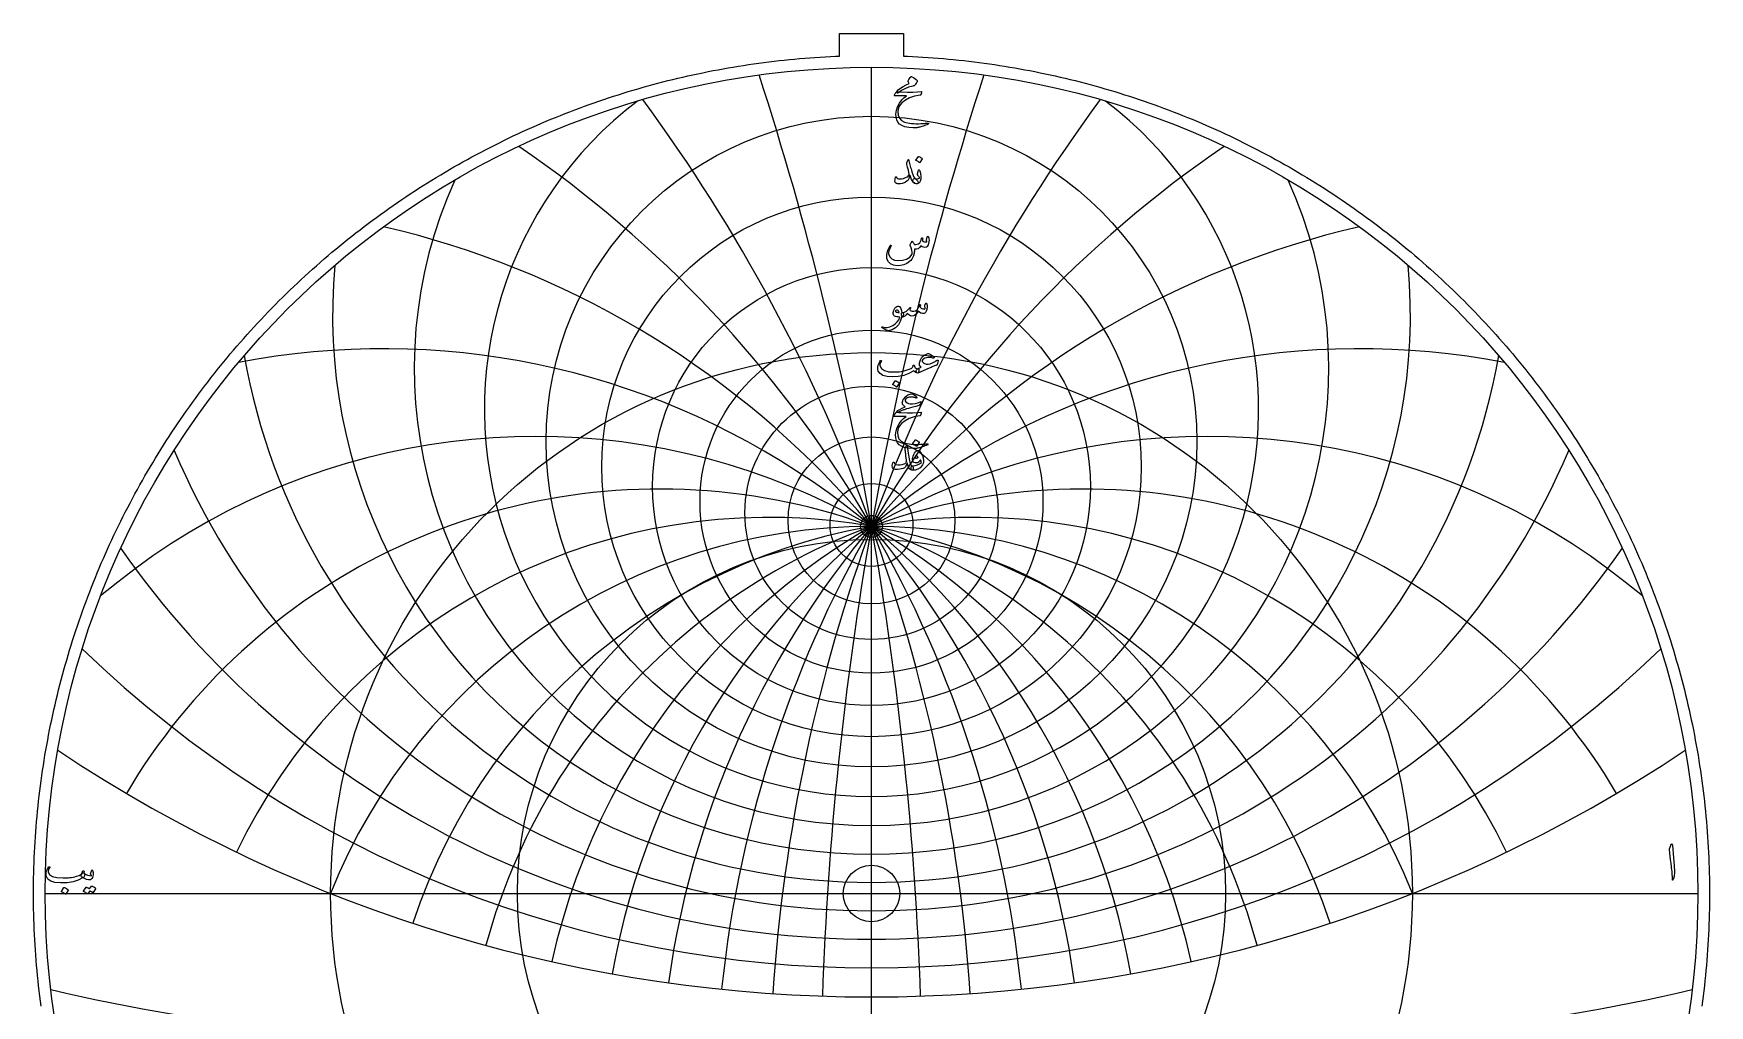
# Model space of a CAD drawing. Header units: millimetres. Extents: x -62 to 62, y -62 to 63.
# Drawn here: x -61.6 to 61.6, y -8.2 to 63.2 of the extents above; entities that cross this region are included whole.
import ezdxf

# ---------------------------------------------------------------- set-up
doc = ezdxf.new("R2010")
doc.units = ezdxf.units.MM
for name, color, linetype in [('CUT_INNER', 6, 'Continuous'), ('CUT_OUTER', 1, 'Continuous'), ('ENGRAVE', 7, 'Continuous'), ('ENGRAVE_FINE', 8, 'Continuous'), ('TEXT', 5, 'Continuous')]:
    doc.layers.add(name, color=color, linetype=linetype)

msp = doc.modelspace()

# ---------------------------------------------------------------- linework, layer by layer
at = {"layer": 'CUT_INNER'}
msp.add_circle((0, 0), 2.075, dxfattribs=at)
at = {"layer": 'CUT_OUTER'}
msp.add_lwpolyline([(-61.052, -8.2919), (-61.1017, -7.9171), (-61.1491, -7.542), (-61.1943, -7.1667), (-61.2371, -6.7911), (-61.2776, -6.4152), (-61.3158, -6.0391), (-61.3517, -5.6627), (-61.3853, -5.2862), (-61.4166, -4.9094), (-61.4456, -4.5325), (-61.4722, -4.1554), (-61.4966, -3.7781), (-61.5186, -3.4007), (-61.5383, -3.0232), (-61.5557, -2.6455), (-61.5708, -2.2678), (-61.5835, -1.89), (-61.5939, -1.512), (-61.6021, -1.1341), (-61.6079, -0.7561), (-61.6113, -0.378), (-61.6125, 0), (-61.6113, 0.378), (-61.6079, 0.7561), (-61.6021, 1.1341), (-61.5939, 1.512), (-61.5835, 1.89), (-61.5708, 2.2678), (-61.5557, 2.6455), (-61.5383, 3.0232), (-61.5186, 3.4007), (-61.4966, 3.7781), (-61.4722, 4.1554), (-61.4456, 4.5325), (-61.4166, 4.9094), (-61.3853, 5.2862), (-61.3517, 5.6627), (-61.3158, 6.0391), (-61.2776, 6.4152), (-61.2371, 6.7911), (-61.1943, 7.1667), (-61.1491, 7.542), (-61.1017, 7.9171), (-61.052, 8.2919), (-61, 8.6663), (-60.9456, 9.0404), (-60.889, 9.4142), (-60.8301, 9.7876), (-60.7689, 10.1607), (-60.7054, 10.5334), (-60.6396, 10.9057), (-60.5716, 11.2775), (-60.5012, 11.649), (-60.4286, 12.02), (-60.3537, 12.3906), (-60.2766, 12.7606), (-60.1971, 13.1303), (-60.1154, 13.4994), (-60.0315, 13.868), (-59.9453, 14.2361), (-59.8568, 14.6036), (-59.7661, 14.9706), (-59.6731, 15.3371), (-59.5778, 15.7029), (-59.4804, 16.0682), (-59.3807, 16.4328), (-59.2787, 16.7969), (-59.1745, 17.1603), (-59.0681, 17.5231), (-58.9595, 17.8852), (-58.8486, 18.2466), (-58.7356, 18.6073), (-58.6203, 18.9674), (-58.5028, 19.3267), (-58.3831, 19.6853), (-58.2612, 20.0432), (-58.1372, 20.4003), (-58.0109, 20.7566), (-57.8824, 21.1122), (-57.7518, 21.4669), (-57.619, 21.8209), (-57.484, 22.174), (-57.3469, 22.5263), (-57.2076, 22.8778), (-57.0661, 23.2284), (-56.9225, 23.5781), (-56.7768, 23.9269), (-56.6289, 24.2748), (-56.4789, 24.6218), (-56.3267, 24.9679), (-56.1725, 25.3131), (-56.0161, 25.6573), (-55.8576, 26.0005), (-55.697, 26.3427), (-55.5344, 26.684), (-55.3696, 27.0242), (-55.2027, 27.3635), (-55.0338, 27.7017), (-54.8628, 28.0388), (-54.6897, 28.3749), (-54.5146, 28.71), (-54.3374, 29.0439), (-54.1581, 29.3768), (-53.9769, 29.7085), (-53.7936, 30.0392), (-53.6082, 30.3687), (-53.4209, 30.6971), (-53.2315, 31.0243), (-53.0402, 31.3503), (-52.8468, 31.6752), (-52.6515, 31.9988), (-52.4541, 32.3213), (-52.2548, 32.6425), (-52.0535, 32.9625), (-51.8503, 33.2813), (-51.6451, 33.5988), (-51.438, 33.9151), (-51.2289, 34.2301), (-51.0179, 34.5438), (-50.805, 34.8562), (-50.5902, 35.1672), (-50.3734, 35.477), (-50.1548, 35.7854), (-49.9343, 36.0925), (-49.7119, 36.3982), (-49.4876, 36.7025), (-49.2615, 37.0055), (-49.0335, 37.307), (-48.8037, 37.6072), (-48.572, 37.906), (-48.3385, 38.2033), (-48.1032, 38.4992), (-47.866, 38.7936), (-47.6271, 39.0866), (-47.3864, 39.3781), (-47.1439, 39.6681), (-46.8996, 39.9566), (-46.6535, 40.2436), (-46.4057, 40.5291), (-46.1562, 40.8131), (-45.9049, 41.0955), (-45.6519, 41.3764), (-45.3971, 41.6558), (-45.1407, 41.9335), (-44.8825, 42.2097), (-44.6227, 42.4843), (-44.3612, 42.7573), (-44.098, 43.0287), (-43.8331, 43.2985), (-43.5666, 43.5666), (-43.2985, 43.8331), (-43.0287, 44.098), (-42.7573, 44.3612), (-42.4843, 44.6227), (-42.2097, 44.8825), (-41.9335, 45.1407), (-41.6558, 45.3971), (-41.3764, 45.6519), (-41.0955, 45.9049), (-40.8131, 46.1562), (-40.5291, 46.4057), (-40.2436, 46.6535), (-39.9566, 46.8996), (-39.6681, 47.1439), (-39.3781, 47.3864), (-39.0866, 47.6271), (-38.7936, 47.866), (-38.4992, 48.1032), (-38.2033, 48.3385), (-37.906, 48.572), (-37.6072, 48.8037), (-37.307, 49.0335), (-37.0055, 49.2615), (-36.7025, 49.4876), (-36.3982, 49.7119), (-36.0925, 49.9343), (-35.7854, 50.1548), (-35.477, 50.3734), (-35.1672, 50.5902), (-34.8562, 50.805), (-34.5438, 51.0179), (-34.2301, 51.2289), (-33.9151, 51.438), (-33.5988, 51.6451), (-33.2813, 51.8503), (-32.9625, 52.0535), (-32.6425, 52.2548), (-32.3213, 52.4541), (-31.9988, 52.6515), (-31.6752, 52.8468), (-31.3503, 53.0402), (-31.0243, 53.2315), (-30.6971, 53.4209), (-30.3687, 53.6082), (-30.0392, 53.7936), (-29.7085, 53.9769), (-29.3768, 54.1581), (-29.0439, 54.3374), (-28.71, 54.5146), (-28.3749, 54.6897), (-28.0388, 54.8628), (-27.7017, 55.0338), (-27.3635, 55.2027), (-27.0242, 55.3696), (-26.684, 55.5344), (-26.3427, 55.697), (-26.0005, 55.8576), (-25.6573, 56.0161), (-25.3131, 56.1725), (-24.9679, 56.3267), (-24.6218, 56.4789), (-24.2748, 56.6289), (-23.9269, 56.7768), (-23.5781, 56.9225), (-23.2284, 57.0661), (-22.8778, 57.2076), (-22.5263, 57.3469), (-22.174, 57.484), (-21.8209, 57.619), (-21.4669, 57.7518), (-21.1122, 57.8824), (-20.7566, 58.0109), (-20.4003, 58.1372), (-20.0432, 58.2612), (-19.6853, 58.3831), (-19.3267, 58.5028), (-18.9674, 58.6203), (-18.6073, 58.7356), (-18.2466, 58.8486), (-17.8852, 58.9595), (-17.5231, 59.0681), (-17.1603, 59.1745), (-16.7969, 59.2787), (-16.4328, 59.3807), (-16.0682, 59.4804), (-15.7029, 59.5778), (-15.3371, 59.6731), (-14.9706, 59.7661), (-14.6036, 59.8568), (-14.2361, 59.9453), (-13.868, 60.0315), (-13.4994, 60.1154), (-13.1303, 60.1971), (-12.7606, 60.2766), (-12.3906, 60.3537), (-12.02, 60.4286), (-11.649, 60.5012), (-11.2775, 60.5716), (-10.9057, 60.6396), (-10.5334, 60.7054), (-10.1607, 60.7689), (-9.7876, 60.8301), (-9.4142, 60.889), (-9.0404, 60.9456), (-8.6663, 61), (-8.2919, 61.052), (-7.9171, 61.1017), (-7.542, 61.1491), (-7.1667, 61.1943), (-6.7911, 61.2371), (-6.4152, 61.2776), (-6.0391, 61.3158), (-5.6627, 61.3517), (-5.2862, 61.3853), (-4.9094, 61.4166), (-4.5325, 61.4456), (-4.1554, 61.4722), (-3.7781, 61.4966), (-3.4007, 61.5186), (-3.0232, 61.5383), (-2.6455, 61.5557), (-2.3625, 61.567), (-2.3625, 63.2325), (2.3625, 63.2325), (2.3625, 61.567), (2.6455, 61.5557), (3.0232, 61.5383), (3.4007, 61.5186), (3.7781, 61.4966), (4.1554, 61.4722), (4.5325, 61.4456), (4.9094, 61.4166), (5.2862, 61.3853), (5.6627, 61.3517), (6.0391, 61.3158), (6.4152, 61.2776), (6.7911, 61.2371), (7.1667, 61.1943), (7.542, 61.1491), (7.9171, 61.1017), (8.2919, 61.052), (8.6663, 61), (9.0404, 60.9456), (9.4142, 60.889), (9.7876, 60.8301), (10.1607, 60.7689), (10.5334, 60.7054), (10.9057, 60.6396), (11.2775, 60.5716), (11.649, 60.5012), (12.02, 60.4286), (12.3906, 60.3537), (12.7606, 60.2766), (13.1303, 60.1971), (13.4994, 60.1154), (13.868, 60.0315), (14.2361, 59.9453), (14.6036, 59.8568), (14.9706, 59.7661), (15.3371, 59.6731), (15.7029, 59.5778), (16.0682, 59.4804), (16.4328, 59.3807), (16.7969, 59.2787), (17.1603, 59.1745), (17.5231, 59.0681), (17.8852, 58.9595), (18.2466, 58.8486), (18.6073, 58.7356), (18.9674, 58.6203), (19.3267, 58.5028), (19.6853, 58.3831), (20.0432, 58.2612), (20.4003, 58.1372), (20.7566, 58.0109), (21.1122, 57.8824), (21.4669, 57.7518), (21.8209, 57.619), (22.174, 57.484), (22.5263, 57.3469), (22.8778, 57.2076), (23.2284, 57.0661), (23.5781, 56.9225), (23.9269, 56.7768), (24.2748, 56.6289), (24.6218, 56.4789), (24.9679, 56.3267), (25.3131, 56.1725), (25.6573, 56.0161), (26.0005, 55.8576), (26.3427, 55.697), (26.684, 55.5344), (27.0242, 55.3696), (27.3635, 55.2027), (27.7017, 55.0338), (28.0388, 54.8628), (28.3749, 54.6897), (28.71, 54.5146), (29.0439, 54.3374), (29.3768, 54.1581), (29.7085, 53.9769), (30.0392, 53.7936), (30.3687, 53.6082), (30.6971, 53.4209), (31.0243, 53.2315), (31.3503, 53.0402), (31.6752, 52.8468), (31.9988, 52.6515), (32.3213, 52.4541), (32.6425, 52.2548), (32.9625, 52.0535), (33.2813, 51.8503), (33.5988, 51.6451), (33.9151, 51.438), (34.2301, 51.2289), (34.5438, 51.0179), (34.8562, 50.805), (35.1672, 50.5902), (35.477, 50.3734), (35.7854, 50.1548), (36.0925, 49.9343), (36.3982, 49.7119), (36.7025, 49.4876), (37.0055, 49.2615), (37.307, 49.0335), (37.6072, 48.8037), (37.906, 48.572), (38.2033, 48.3385), (38.4992, 48.1032), (38.7936, 47.866), (39.0866, 47.6271), (39.3781, 47.3864), (39.6681, 47.1439), (39.9566, 46.8996), (40.2436, 46.6535), (40.5291, 46.4057), (40.8131, 46.1562), (41.0955, 45.9049), (41.3764, 45.6519), (41.6558, 45.3971), (41.9335, 45.1407), (42.2097, 44.8825), (42.4843, 44.6227), (42.7573, 44.3612), (43.0287, 44.098), (43.2985, 43.8331), (43.5666, 43.5666), (43.8331, 43.2985), (44.098, 43.0287), (44.3612, 42.7573), (44.6227, 42.4843), (44.8825, 42.2097), (45.1407, 41.9335), (45.3971, 41.6558), (45.6519, 41.3764), (45.9049, 41.0955), (46.1562, 40.8131), (46.4057, 40.5291), (46.6535, 40.2436), (46.8996, 39.9566), (47.1439, 39.6681), (47.3864, 39.3781), (47.6271, 39.0866), (47.866, 38.7936), (48.1032, 38.4992), (48.3385, 38.2033), (48.572, 37.906), (48.8037, 37.6072), (49.0335, 37.307), (49.2615, 37.0055), (49.4876, 36.7025), (49.7119, 36.3982), (49.9343, 36.0925), (50.1548, 35.7854), (50.3734, 35.477), (50.5902, 35.1672), (50.805, 34.8562), (51.0179, 34.5438), (51.2289, 34.2301), (51.438, 33.9151), (51.6451, 33.5988), (51.8503, 33.2813), (52.0535, 32.9625), (52.2548, 32.6425), (52.4541, 32.3213), (52.6515, 31.9988), (52.8468, 31.6752), (53.0402, 31.3503), (53.2315, 31.0243), (53.4209, 30.6971), (53.6082, 30.3687), (53.7936, 30.0392), (53.9769, 29.7085), (54.1581, 29.3768), (54.3374, 29.0439), (54.5146, 28.71), (54.6897, 28.3749), (54.8628, 28.0388), (55.0338, 27.7017), (55.2027, 27.3635), (55.3696, 27.0242), (55.5344, 26.684), (55.697, 26.3427), (55.8576, 26.0005), (56.0161, 25.6573), (56.1725, 25.3131), (56.3267, 24.9679), (56.4789, 24.6218), (56.6289, 24.2748), (56.7768, 23.9269), (56.9225, 23.5781), (57.0661, 23.2284), (57.2076, 22.8778), (57.3469, 22.5263), (57.484, 22.174), (57.619, 21.8209), (57.7518, 21.4669), (57.8824, 21.1122), (58.0109, 20.7566), (58.1372, 20.4003), (58.2612, 20.0432), (58.3831, 19.6853), (58.5028, 19.3267), (58.6203, 18.9674), (58.7356, 18.6073), (58.8486, 18.2466), (58.9595, 17.8852), (59.0681, 17.5231), (59.1745, 17.1603), (59.2787, 16.7969), (59.3807, 16.4328), (59.4804, 16.0682), (59.5778, 15.7029), (59.6731, 15.3371), (59.7661, 14.9706), (59.8568, 14.6036), (59.9453, 14.2361), (60.0315, 13.868), (60.1154, 13.4994), (60.1971, 13.1303), (60.2766, 12.7606), (60.3537, 12.3906), (60.4286, 12.02), (60.5012, 11.649), (60.5716, 11.2775), (60.6396, 10.9057), (60.7054, 10.5334), (60.7689, 10.1607), (60.8301, 9.7876), (60.889, 9.4142), (60.9456, 9.0404), (61, 8.6663), (61.052, 8.2919), (61.1017, 7.9171), (61.1491, 7.542), (61.1943, 7.1667), (61.2371, 6.7911), (61.2776, 6.4152), (61.3158, 6.0391), (61.3517, 5.6627), (61.3853, 5.2862), (61.4166, 4.9094), (61.4456, 4.5325), (61.4722, 4.1554), (61.4966, 3.7781), (61.5186, 3.4007), (61.5383, 3.0232), (61.5557, 2.6455), (61.5708, 2.2678), (61.5835, 1.89), (61.5939, 1.512), (61.6021, 1.1341), (61.6079, 0.7561), (61.6113, 0.378), (61.6125, 0), (61.6113, -0.378), (61.6079, -0.7561), (61.6021, -1.1341), (61.5939, -1.512), (61.5835, -1.89), (61.5708, -2.2678), (61.5557, -2.6455), (61.5383, -3.0232), (61.5186, -3.4007), (61.4966, -3.7781), (61.4722, -4.1554), (61.4456, -4.5325), (61.4166, -4.9094), (61.3853, -5.2862), (61.3517, -5.6627), (61.3158, -6.0391), (61.2776, -6.4152), (61.2371, -6.7911), (61.1943, -7.1667), (61.1491, -7.542), (61.1017, -7.9171), (61.052, -8.2919)], dxfattribs=at)
at = {"layer": 'ENGRAVE'}
for points in [[(0, -60.75), (0, 60.75)], [(-60.75, 0), (60.75, 0)]]:
    msp.add_lwpolyline(points, dxfattribs=at)
for centre, radius in [((0, 0), 60.75), ((0, 33.224), 23.9213), ((0, 31.3665), 19.8384), ((0, 29.9189), 16.0967), ((0, 28.8105), 12.6092), ((0, 0), 39.7663), ((0, 27.9919), 9.3076), ((0, 27.4291), 6.1364), ((0, 27.0998), 3.048), ((0, 26.9913), 0.81), ((0, 0), 26.0306)]:
    msp.add_circle(centre, radius, dxfattribs=at)
for centre, radius, start, end in [((0, 35.5922), 28.461, 127.201381, 52.798619), ((0, 38.6176), 33.6175, 155.68469, 24.31531), ((0, 42.5178), 39.6208, 174.669581, 5.330419), ((0, 47.6281), 46.8183, 189.940081, 350.059919), ((0, 54.4905), 55.7634, 203.14013, 336.85987), ((0, -15.7981), 42.7895, 21.666667, 158.333333), ((0, -15.7981), 42.7895, 21.666667, 158.333333), ((0, 64.0367), 67.3993, 215.01341, 324.98659), ((0, 78.0114), 83.4823, 225.968407, 314.031593), ((0, 100.0978), 107.7076, 236.256206, 303.743794), ((-31.0405, 115.8448), 126.3522, 256.592753, 273.238011), ((31.0405, 115.8448), 126.3522, 266.761989, 283.407247)]:
    msp.add_arc(centre, radius, start, end, dxfattribs=at)
at = {"layer": 'ENGRAVE_FINE'}
for centre, radius, start, end in [((-242.6713, -15.7981), 246.4149, 1.918325, 17.960169), ((-242.6713, -15.7981), 246.4149, 1.918325, 17.960169), ((242.6713, -15.7981), 246.4149, 162.039831, 178.081675), ((242.6713, -15.7981), 246.4149, 162.039831, 178.081675), ((-117.5632, -15.7981), 125.1081, 3.865139, 36.361952), ((-117.5632, -15.7981), 125.1081, 3.865139, 36.361952), ((117.5632, -15.7981), 125.1081, 143.638048, 176.134861), ((117.5632, -15.7981), 125.1081, 143.638048, 176.134861), ((-74.1136, -15.7981), 85.579, 5.870612, 55.741886), ((-74.1136, -15.7981), 85.579, 5.870612, 55.741886), ((74.1136, -15.7981), 85.579, 124.258114, 174.129388), ((74.1136, -15.7981), 85.579, 124.258114, 174.129388), ((-50.9945, -15.7981), 66.5686, 7.968492, 76.867673), ((-50.9945, -15.7981), 66.5686, 7.968492, 76.867673), ((50.9945, -15.7981), 66.5686, 103.132327, 172.031508), ((50.9945, -15.7981), 66.5686, 103.132327, 172.031508), ((-35.9046, -15.7981), 55.8577, 10.198466, 100.984842), ((-35.9046, -15.7981), 55.8577, 10.198466, 100.984842), ((35.9046, -15.7981), 55.8577, 79.015158, 169.801534), ((35.9046, -15.7981), 55.8577, 79.015158, 169.801534), ((-24.7045, -15.7981), 49.409, 12.609349, 130.32134), ((-24.7045, -15.7981), 49.409, 12.609349, 130.32134), ((24.7045, -15.7981), 49.409, 49.67866, 167.390651), ((24.7045, -15.7981), 49.409, 49.67866, 167.390651), ((-15.5741, -15.7981), 45.5356, 15.263661, 149.429219), ((-15.5741, -15.7981), 45.5356, 15.263661, 149.429219), ((15.5741, -15.7981), 45.5356, 30.570781, 164.736339), ((15.5741, -15.7981), 45.5356, 30.570781, 164.736339), ((-7.5449, -15.7981), 43.4496, 18.244548, 154.305938), ((-7.5449, -15.7981), 43.4496, 18.244548, 154.305938), ((7.5449, -15.7981), 43.4496, 25.694062, 161.755452), ((7.5449, -15.7981), 43.4496, 25.694062, 161.755452)]:
    msp.add_arc(centre, radius, start, end, dxfattribs=at)
at = {"layer": 'TEXT'}
for points in [[(3.0323, 59.3644), (2.7184, 59.2824), (2.4413, 59.1766), (2.201, 59.0471), (1.9976, 58.8937), (1.9664, 58.8701), (1.9374, 58.8569), (1.9107, 58.854), (1.8862, 58.8614), (1.8577, 58.8953), (1.8619, 58.9431), (1.899, 59.0049), (1.9688, 59.0805), (2.1339, 59.2175), (2.3236, 59.341), (2.538, 59.451), (2.7772, 59.5476), (2.7089, 59.6482), (2.6961, 59.6733), (2.6901, 59.6985), (2.6907, 59.7236), (2.6981, 59.7488), (2.7464, 59.8447), (2.7907, 59.9239), (2.8309, 59.9866), (2.867, 60.0326), (2.8901, 60.0544), (2.9128, 60.0658), (2.935, 60.067), (2.9568, 60.0578), (3.0832, 59.9864), (3.1895, 59.9194), (3.2755, 59.857), (3.3413, 59.7991), (3.354, 59.7804), (3.3601, 59.7569), (3.3594, 59.7284), (3.352, 59.6949), (3.3289, 59.6426), (3.2918, 59.579), (3.2409, 59.5043), (3.176, 59.4183), (3.1589, 59.4055), (3.1293, 59.3922), (3.0871, 59.3785), (3.0323, 59.3644)], [(2.1844, 58.9476), (2.6454, 58.9314), (3.044, 58.9296), (3.3801, 58.9422), (3.6538, 58.9692), (3.6622, 58.9702), (3.6695, 58.9696), (3.6757, 58.9675), (3.6808, 58.9638), (3.6845, 58.9587), (3.6866, 58.9525), (3.6872, 58.9452), (3.6862, 58.9368), (3.6791, 58.904), (3.6722, 58.874), (3.6656, 58.8466), (3.6592, 58.8219), (3.653, 58.7999), (3.6471, 58.7805), (3.6414, 58.7639), (3.6359, 58.75), (3.6242, 58.7278), (3.6107, 58.7114), (3.5954, 58.7008), (3.5784, 58.6961), (3.1634, 58.6209), (2.8023, 58.503), (2.4952, 58.3425), (2.2419, 58.1392), (2.1139, 57.9931), (2.0209, 57.8383), (1.963, 57.6751), (1.9401, 57.5033), (1.9621, 57.2336), (2.0497, 57.0138), (2.2028, 56.8438), (2.4215, 56.7237), (2.5349, 56.6873), (2.6595, 56.6572), (2.7954, 56.6334), (2.9425, 56.6159), (3.1005, 56.6045), (3.2694, 56.5989), (3.449, 56.5991), (3.6394, 56.6051), (3.7071, 56.609), (3.7737, 56.6132), (3.8392, 56.6179), (3.9035, 56.6231), (3.9663, 56.6287), (4.027, 56.6348), (4.0857, 56.6413), (4.1424, 56.6483), (4.1597, 56.6491), (4.1721, 56.6447), (4.1795, 56.6348), (4.182, 56.6195), (4.1806, 56.6018), (4.1766, 56.5881), (4.1698, 56.5784), (4.1604, 56.5728), (4.0589, 56.5299), (3.9628, 56.4911), (3.8721, 56.4563), (3.7868, 56.4255), (3.707, 56.3986), (3.6332, 56.3752), (3.5651, 56.3554), (3.5029, 56.3393), (3.4444, 56.3274), (3.3875, 56.3168), (3.3322, 56.3076), (3.2784, 56.2998), (3.2259, 56.2937), (3.1746, 56.2899), (3.1245, 56.2883), (3.0754, 56.289), (2.7404, 56.315), (2.461, 56.3716), (2.2374, 56.4587), (2.0694, 56.5764), (1.9461, 56.7235), (1.8601, 56.8953), (1.8114, 57.0917), (1.8, 57.3129), (1.8352, 57.5873), (1.9194, 57.8536), (2.0526, 58.1118), (2.2347, 58.362), (2.3059, 58.4377), (2.3865, 58.5102), (2.4765, 58.5796), (2.576, 58.6458), (1.7066, 58.653), (1.6857, 58.662), (1.6769, 58.6782), (1.6803, 58.7015), (1.6958, 58.732), (1.725, 58.7765), (1.7515, 58.8165), (1.7753, 58.8519), (1.7964, 58.8829), (1.8148, 58.9092), (1.8305, 58.9305), (1.8435, 58.9469), (1.8539, 58.9584), (1.8772, 58.9604), (1.9401, 58.9593), (2.0425, 58.955), (2.1844, 58.9476)], [(2.7538, 53.8731), (2.7745, 53.7789), (2.7969, 53.6831), (2.8212, 53.5858), (2.8472, 53.4869), (2.8751, 53.3859), (2.9047, 53.2825), (2.9362, 53.1767), (2.9694, 53.0683), (3.0365, 52.8734), (3.0978, 52.727), (3.1533, 52.6291), (3.2029, 52.5797), (3.2463, 52.5503), (3.2901, 52.5087), (3.3343, 52.4551), (3.379, 52.3893), (3.4212, 52.3078), (3.4329, 52.2465), (3.414, 52.2054), (3.3646, 52.1845), (3.205, 52.2007), (3.0637, 52.3066), (2.9409, 52.5025), (2.8365, 52.7881), (2.8342, 52.7928), (2.8311, 52.7962), (2.827, 52.7982), (2.8221, 52.7989), (2.8185, 52.7982), (2.8149, 52.7962), (2.8113, 52.7928), (2.8077, 52.7881), (2.7976, 52.7418), (2.7853, 52.6929), (2.7707, 52.6412), (2.7538, 52.5869), (2.7354, 52.5355), (2.7161, 52.4926), (2.6959, 52.4582), (2.6748, 52.4324), (2.5989, 52.3662), (2.5041, 52.3075), (2.3905, 52.2566), (2.258, 52.2132), (2.1233, 52.1811), (2.0065, 52.1674), (1.9077, 52.1721), (1.8269, 52.1953), (1.7577, 52.2532), (1.7263, 52.3551), (1.7326, 52.5011), (1.7766, 52.6911), (1.7809, 52.6974), (1.7865, 52.7018), (1.7935, 52.7045), (1.8018, 52.7054), (1.8116, 52.7043), (1.8197, 52.701), (1.826, 52.6953), (1.8305, 52.6875), (1.8476, 52.6477), (1.8664, 52.6147), (1.8871, 52.5885), (1.9095, 52.5689), (1.9796, 52.5429), (2.0748, 52.5366), (2.1952, 52.5501), (2.3407, 52.5833), (2.4958, 52.6331), (2.6164, 52.6893), (2.7024, 52.7517), (2.7538, 52.8204), (2.7624, 52.89), (2.7484, 53.009), (2.7121, 53.1774), (2.6532, 53.3952), (2.6249, 53.51), (2.6083, 53.6027), (2.6034, 53.6735), (2.6101, 53.7222), (2.6784, 53.9162), (2.6858, 53.9366), (2.6937, 53.9512), (2.702, 53.96), (2.7107, 53.9629), (2.7215, 53.9573), (2.7323, 53.9404), (2.7431, 53.9124), (2.7538, 53.8731)], [(3.4796, 52.7126), (3.4585, 52.7479), (3.4383, 52.7782), (3.4189, 52.8036), (3.4005, 52.824), (3.3873, 52.8415), (3.3799, 52.8617), (3.3783, 52.8846), (3.3826, 52.9102), (3.458, 53.1833), (3.4686, 53.2071), (3.4823, 53.2138), (3.4991, 53.2035), (3.5191, 53.1761), (3.5492, 53.1179), (3.5748, 53.0477), (3.5959, 52.9652), (3.6125, 52.8707), (3.6222, 52.78), (3.626, 52.6911), (3.624, 52.6039), (3.6161, 52.5186), (3.6033, 52.4443), (3.5865, 52.3794), (3.5656, 52.3239), (3.5406, 52.2779), (3.5099, 52.2438), (3.4679, 52.2168), (3.4147, 52.1971), (3.3502, 52.1845), (3.2842, 52.182), (3.2227, 52.1926), (3.1657, 52.2162), (3.1131, 52.2528), (3.0725, 52.2992), (3.0511, 52.3525), (3.0491, 52.4124), (3.0664, 52.4791), (3.094, 52.5337), (3.1266, 52.568), (3.1641, 52.5822), (3.2065, 52.5761), (3.3044, 52.5525), (3.3898, 52.5501), (3.4625, 52.5687), (3.5227, 52.6084), (3.524, 52.619), (3.5173, 52.6399), (3.5025, 52.6711), (3.4796, 52.7126)], [(3.4472, 54.1821), (3.4517, 54.1866), (3.458, 54.1892), (3.4661, 54.1901), (3.476, 54.1892), (3.5458, 54.161), (3.6116, 54.1264), (3.6734, 54.0855), (3.7311, 54.0383), (3.7367, 54.0312), (3.7391, 54.024), (3.7385, 54.0168), (3.7347, 54.0096), (3.5658, 53.7366), (3.5595, 53.73), (3.5514, 53.7285), (3.5415, 53.7318), (3.5299, 53.7402), (3.5198, 53.7473), (3.5038, 53.7581), (3.482, 53.7725), (3.4544, 53.7905), (3.4205, 53.812), (3.3799, 53.8372), (3.3325, 53.8659), (3.2784, 53.8982), (3.2712, 53.9036), (3.2676, 53.909), (3.2676, 53.9144), (3.2712, 53.9198)], [(4.0993, 48.285), (4.1056, 48.3007), (4.1137, 48.3119), (4.1236, 48.3187), (4.1352, 48.3209), (4.1503, 48.3191), (4.1631, 48.3137), (4.1736, 48.3047), (4.182, 48.2922), (4.2024, 48.2473), (4.217, 48.1916), (4.2257, 48.1251), (4.2287, 48.0479), (4.2208, 47.9217), (4.1972, 47.8018), (4.1579, 47.6881), (4.1029, 47.5808), (4.084, 47.555), (4.0634, 47.535), (4.0409, 47.5208), (4.0167, 47.5125), (3.9289, 47.5069), (3.8344, 47.5224), (3.7331, 47.559), (3.6251, 47.6167), (3.5341, 47.4921), (3.4266, 47.4092), (3.3024, 47.3682), (3.1616, 47.3688), (3.157, 47.293), (3.1504, 47.2202), (3.1417, 47.1502), (3.1311, 47.0832), (3.1184, 47.0186), (3.1037, 46.9561), (3.087, 46.8956), (3.0682, 46.8371), (3.0246, 46.7316), (2.9658, 46.6341), (2.8917, 46.5447), (2.8023, 46.4635), (2.5933, 46.3242), (2.3721, 46.2263), (2.1388, 46.1697), (1.8934, 46.1545), (1.617, 46.192), (1.3985, 46.2901), (1.2379, 46.4489), (1.1353, 46.6682), (1.1214, 46.7473), (1.1191, 46.8407), (1.1286, 46.9485), (1.1497, 47.0706), (1.1836, 47.2045), (1.2314, 47.3437), (1.2932, 47.4883), (1.3688, 47.6383), (1.3749, 47.6477), (1.3823, 47.6544), (1.3911, 47.6585), (1.4012, 47.6598), (1.4113, 47.6589), (1.42, 47.6562), (1.4274, 47.6518), (1.4335, 47.6455), (1.4375, 47.6363), (1.4389, 47.6266), (1.4375, 47.6165), (1.4335, 47.6059), (1.3374, 47.4063), (1.2754, 47.2422), (1.2476, 47.1135), (1.2539, 47.0203), (1.3446, 46.8149), (1.4874, 46.6655), (1.6823, 46.5724), (1.9293, 46.5353), (2.2747, 46.5573), (2.567, 46.6449), (2.8064, 46.798), (2.9928, 47.0167), (2.9921, 47.1609), (2.9685, 47.3131), (2.922, 47.4735), (2.8526, 47.6419), (2.8439, 47.6589), (2.8392, 47.6742), (2.8385, 47.6877), (2.8419, 47.6994), (2.8612, 47.7394), (2.8796, 47.7771), (2.8971, 47.8122), (2.9137, 47.8449), (2.9294, 47.8746), (2.9443, 47.901), (2.9582, 47.924), (2.9712, 47.9437), (2.9786, 47.952), (2.9865, 47.9553), (2.9948, 47.9538), (3.0035, 47.9473), (3.008, 47.9423), (3.0143, 47.9347), (3.0224, 47.9244), (3.0323, 47.9113), (3.0435, 47.8956), (3.0556, 47.8772), (3.0687, 47.8561), (3.0826, 47.8323), (3.1109, 47.7865), (3.1347, 47.7532), (3.154, 47.7326), (3.1688, 47.7245), (3.2622, 47.7166), (3.3556, 47.7326), (3.449, 47.7723), (3.5424, 47.8359), (3.5764, 47.8781), (3.6098, 47.9473), (3.6428, 48.0434), (3.6754, 48.1664), (3.6785, 48.1781), (3.6844, 48.188), (3.6929, 48.1961), (3.7041, 48.2023), (3.7147, 48.2064), (3.7248, 48.2077), (3.7344, 48.2064), (3.7436, 48.2023), (3.7573, 48.1799), (3.7625, 48.1377), (3.7591, 48.0757), (3.7472, 47.994), (3.8198, 47.9495), (3.8972, 47.9203), (3.9796, 47.9064), (4.067, 47.9077), (4.0659, 47.934), (4.0625, 47.9553), (4.0569, 47.9717), (4.049, 47.9832), (4.04, 47.994), (4.0346, 48.0047), (4.0329, 48.0155), (4.0346, 48.0263)], [(2.2006, 42.3454), (2.1163, 42.0497), (1.9751, 41.802), (1.7768, 41.6024), (1.5215, 41.4508), (1.4858, 41.4354), (1.4506, 41.4216), (1.4158, 41.4094), (1.3814, 41.3987), (1.3477, 41.3898), (1.3149, 41.383), (1.2831, 41.3782), (1.2521, 41.3753), (1.1748, 41.3864), (1.0724, 41.4265), (0.9449, 41.4959), (0.7922, 41.5945), (0.7758, 41.6087), (0.7662, 41.6223), (0.7632, 41.6356), (0.7671, 41.6484), (0.7756, 41.6583), (0.7868, 41.6628), (0.8007, 41.6619), (0.8173, 41.6556), (0.9761, 41.6042), (1.1542, 41.6044), (1.3515, 41.6563), (1.5682, 41.7598), (1.7452, 41.8799), (1.8916, 42.0211), (2.0074, 42.1835), (2.0928, 42.3669), (2.0921, 42.3735), (2.0901, 42.3786), (2.0867, 42.3824), (2.082, 42.3849), (1.9583, 42.3921), (1.853, 42.4065), (1.7661, 42.428), (1.6976, 42.4568), (1.6446, 42.5012), (1.6113, 42.5627), (1.5979, 42.6413), (1.6042, 42.737), (1.6062, 42.7497), (1.6087, 42.7626), (1.6116, 42.7757), (1.6149, 42.7891), (1.6188, 42.8029), (1.623, 42.8174), (1.6277, 42.8325), (1.6329, 42.8484), (1.6751, 42.951), (1.7263, 43.0361), (1.7865, 43.1037), (1.8557, 43.1538), (1.9264, 43.1811), (1.9913, 43.1807), (2.0503, 43.1524), (2.1036, 43.0963), (2.15, 43.0181), (2.1853, 42.9274), (2.2093, 42.8241), (2.2221, 42.7083), (2.2292, 42.7084), (2.236, 42.7087), (2.2427, 42.7093), (2.2491, 42.7101), (2.2555, 42.7108), (2.2621, 42.7114), (2.2689, 42.7117), (2.276, 42.7118), (2.3003, 42.7067), (2.3191, 42.6912), (2.3326, 42.6654), (2.3407, 42.6292), (2.344, 42.5895), (2.3434, 42.5493), (2.3387, 42.5086), (2.3299, 42.4675), (2.3184, 42.4314), (2.3056, 42.4056), (2.2915, 42.3901), (2.276, 42.3849), (2.2077, 42.3849), (2.2073, 42.3784), (2.2059, 42.3696), (2.2037, 42.3586), (2.2006, 42.3454)], [(4.0149, 43.4088), (4.0227, 43.4142), (4.032, 43.4124), (4.0425, 43.4035), (4.0544, 43.3873), (4.0672, 43.3599), (4.0769, 43.3208), (4.0834, 43.2701), (4.0867, 43.2076), (4.0879, 43.1367), (4.084, 43.0675), (4.0753, 43.0002), (4.0616, 42.9346), (4.0216, 42.8071), (3.9772, 42.7154), (3.9282, 42.6598), (3.8748, 42.64), (3.7484, 42.6474), (3.6314, 42.6804), (3.5238, 42.739), (3.4257, 42.8232), (3.3583, 42.6905), (3.2784, 42.587), (3.1859, 42.5127), (3.0808, 42.4675), (2.9705, 42.4577), (2.8589, 42.4855), (2.746, 42.5511), (2.6317, 42.6544), (2.5392, 42.5365), (2.4485, 42.4523), (2.3595, 42.4017), (2.2724, 42.3849), (2.2549, 42.3948), (2.2383, 42.4244), (2.2226, 42.4738), (2.2077, 42.543), (2.2024, 42.6113), (2.2113, 42.6615), (2.2347, 42.6939), (2.2724, 42.7083), (2.4381, 42.7458), (2.5832, 42.8187), (2.7076, 42.9272), (2.8113, 43.0711), (2.8169, 43.079), (2.823, 43.0846), (2.8295, 43.088), (2.8365, 43.0891), (2.845, 43.0882), (2.8526, 43.0855), (2.8594, 43.081), (2.8652, 43.0747), (2.8686, 43.0554), (2.8607, 43.0226), (2.8416, 42.9764), (2.8113, 42.9166), (2.8511, 42.8706), (2.9128, 42.8367), (2.9966, 42.8149), (3.1023, 42.8053), (3.2341, 42.8329), (3.3493, 42.9229), (3.4479, 43.0754), (3.5299, 43.2903), (3.5339, 43.3013), (3.5389, 43.3091), (3.5447, 43.3139), (3.5514, 43.3154), (3.5615, 43.3145), (3.5703, 43.3118), (3.5777, 43.3073), (3.5838, 43.3011), (3.5883, 43.2921), (3.5909, 43.2831), (3.5918, 43.2741), (3.5909, 43.2651), (3.555, 43.1142), (3.597, 43.077), (3.6475, 43.0442), (3.7066, 43.0159), (3.7742, 42.9921), (3.84, 42.9766), (3.89, 42.9732), (3.9244, 42.982), (3.943, 43.0029), (3.9491, 43.0347), (3.9457, 43.0801), (3.9329, 43.1389), (3.9107, 43.2112), (3.9145, 43.2317), (3.9332, 43.2714), (3.9666, 43.3305), (4.0149, 43.4088)], [(2.0281, 42.7478), (1.9904, 42.8136), (1.9491, 42.86), (1.9042, 42.8872), (1.8557, 42.8951), (1.8267, 42.8874), (1.8009, 42.8753), (1.7782, 42.8587), (1.7586, 42.8376), (1.7524, 42.8264), (1.7515, 42.8142), (1.756, 42.8012), (1.7658, 42.7873), (1.8029, 42.7547), (1.8565, 42.7325), (1.9268, 42.7206), (2.0137, 42.719), (2.0227, 42.7208), (2.0281, 42.7262), (2.0299, 42.7352), (2.0281, 42.7478)], [(4.8897, 39.1666), (4.8179, 38.8791), (4.8098, 38.8652), (4.7963, 38.8522), (4.7774, 38.8401), (4.7532, 38.8288), (4.6994, 38.8099), (4.6423, 38.7889), (4.5818, 38.7659), (4.5179, 38.7408), (4.4506, 38.714), (4.38, 38.6856), (4.306, 38.6556), (4.2287, 38.6241), (3.4023, 38.2648), (3.3646, 38.2731), (3.3341, 38.298), (3.3107, 38.3396), (3.2945, 38.3977), (3.2918, 38.4595), (3.3089, 38.5118), (3.3457, 38.5547), (3.4023, 38.5881), (3.4094, 38.5914), (3.4234, 38.5976), (3.4444, 38.6067), (3.4724, 38.6187), (3.5071, 38.6334), (3.5483, 38.6506), (3.596, 38.6702), (3.6502, 38.6923), (3.5804, 38.764), (3.5362, 38.8423), (3.5175, 38.9274), (3.5245, 39.0193), (3.5936, 39.2377), (3.7113, 39.4225), (3.8775, 39.5737), (4.0921, 39.6911), (4.1391, 39.7021), (4.1936, 39.6992), (4.2558, 39.6823), (4.3257, 39.6516), (4.3982, 39.6096), (4.4649, 39.5627), (4.5257, 39.5108), (4.5807, 39.454), (4.5962, 39.4331), (4.6032, 39.4136), (4.6016, 39.3954), (4.5915, 39.3785), (4.5763, 39.3655), (4.5592, 39.3588), (4.5403, 39.3583), (4.5197, 39.3642), (4.4121, 39.3981), (4.2978, 39.4136), (4.1768, 39.4106), (4.049, 39.3893), (3.9334, 39.3547), (3.8415, 39.3085), (3.7735, 39.2505), (3.7293, 39.1809), (3.7248, 39.1499), (3.7365, 39.1145), (3.7643, 39.0745), (3.8083, 39.03), (3.8586, 38.9896), (3.9089, 38.9582), (3.9592, 38.9357), (4.0095, 38.9223), (4.1602, 38.9184), (4.3212, 38.9501), (4.4925, 39.0172), (4.6742, 39.1199), (4.6937, 39.1322), (4.7128, 39.1441), (4.7314, 39.1556), (4.7496, 39.1666), (4.7671, 39.1769), (4.7837, 39.1863), (4.7995, 39.1949), (4.8143, 39.2025), (4.8554, 39.2218), (4.8816, 39.2223), (4.8931, 39.2038), (4.8897, 39.1666)], [(0.6611, 39.1773), (0.6739, 39.1913), (0.6871, 39.1971), (0.7008, 39.1949), (0.715, 39.1845), (0.7257, 39.1711), (0.7293, 39.1558), (0.7257, 39.1387), (0.715, 39.1199), (0.6602, 39.035), (0.6251, 38.9564), (0.6099, 38.8841), (0.6144, 38.8181), (0.7269, 38.6012), (0.9458, 38.4498), (1.2712, 38.364), (1.703, 38.3438), (2.0234, 38.3674), (2.3308, 38.4166), (2.6252, 38.4914), (2.9065, 38.5917), (2.9562, 38.6211), (2.9972, 38.6663), (3.0298, 38.7271), (3.0538, 38.8037), (3.0619, 38.8255), (3.0754, 38.8405), (3.0942, 38.8488), (3.1185, 38.8504), (3.1358, 38.843), (3.1481, 38.8279), (3.1556, 38.8053), (3.158, 38.775), (3.1749, 38.7), (3.2218, 38.6438), (3.2988, 38.6065), (3.4059, 38.5881), (3.4445, 38.5796), (3.4706, 38.5576), (3.4841, 38.5221), (3.485, 38.4732), (3.4719, 38.382), (3.4544, 38.3169), (3.4324, 38.2778), (3.4059, 38.2648), (3.3271, 38.2751), (3.2523, 38.3061), (3.1816, 38.3577), (3.1149, 38.4301), (3.1093, 38.433), (3.0996, 38.4309), (3.0859, 38.424), (3.0682, 38.4121), (2.7332, 38.2235), (2.3676, 38.0887), (1.9715, 38.0079), (1.5449, 37.981), (1.1506, 38.0079), (0.8443, 38.0887), (0.626, 38.2235), (0.4958, 38.4121), (0.4662, 38.5174), (0.4563, 38.625), (0.4662, 38.7348), (0.4958, 38.8468), (0.5358, 38.951), (0.5766, 39.0408), (0.6184, 39.1163), (0.6611, 39.1773)], [(1.7497, 37.6864), (1.7542, 37.6908), (1.7604, 37.6935), (1.7685, 37.6944), (1.7784, 37.6935), (1.8482, 37.6652), (1.914, 37.6307), (1.9758, 37.5898), (2.0335, 37.5426), (2.0391, 37.5355), (2.0416, 37.5283), (2.0409, 37.5211), (2.0371, 37.5139), (1.8682, 37.2409), (1.8619, 37.2343), (1.8539, 37.2328), (1.844, 37.2361), (1.8323, 37.2444), (1.8222, 37.2516), (1.8063, 37.2624), (1.7845, 37.2768), (1.7569, 37.2947), (1.7229, 37.3163), (1.6823, 37.3415), (1.6349, 37.3702), (1.5808, 37.4025), (1.5736, 37.4079), (1.57, 37.4133), (1.57, 37.4187), (1.5736, 37.4241)], [(3.6448, 36.1547), (3.6478, 36.1293), (3.6314, 36.0819), (3.5957, 36.0125), (3.5406, 35.9211), (3.529, 35.9063), (3.5155, 35.8942), (3.5002, 35.8848), (3.4832, 35.878), (3.2532, 35.8147), (3.0484, 35.7577), (2.8688, 35.7069), (2.7143, 35.6625), (2.585, 35.6245), (2.4808, 35.5933), (2.4017, 35.5688), (2.3479, 35.5511), (1.9131, 35.3571), (1.8826, 35.3548), (1.8592, 35.3589), (1.8431, 35.3692), (1.8341, 35.3858), (1.8339, 35.3919), (1.8368, 35.3993), (1.8429, 35.408), (1.8521, 35.4182), (1.9405, 35.5012), (2.073, 35.5888), (2.2495, 35.6809), (2.47, 35.7774), (2.4101, 35.8286), (2.3595, 35.878), (2.3184, 35.9256), (2.2868, 35.9714), (2.2672, 36.0215), (2.2625, 36.0819), (2.2726, 36.1526), (2.2976, 36.2337), (2.338, 36.3181), (2.3946, 36.4026), (2.4673, 36.487), (2.5562, 36.5714), (2.653, 36.6444), (2.7458, 36.6945), (2.8344, 36.7216), (2.9191, 36.7259), (3.0338, 36.7028), (3.1374, 36.655), (3.2297, 36.5824), (3.3107, 36.4852), (3.3179, 36.4731), (3.3215, 36.4618), (3.3215, 36.4515), (3.3179, 36.4421), (3.31, 36.4333), (3.3008, 36.4286), (3.2903, 36.4279), (3.2784, 36.4313), (3.2255, 36.4481), (3.1746, 36.4627), (3.1258, 36.4751), (3.079, 36.4852), (3.0344, 36.4928), (2.9923, 36.4978), (2.9527, 36.5), (2.9155, 36.4996), (2.7608, 36.4814), (2.6308, 36.4376), (2.5255, 36.3682), (2.4449, 36.2732), (2.5306, 36.1603), (2.6263, 36.0765), (2.7318, 36.022), (2.8472, 35.9966), (3.019, 35.9948), (3.2038, 36.0217), (3.4017, 36.0774), (3.6125, 36.1619), (3.6213, 36.1641), (3.6296, 36.1636), (3.6374, 36.1605), (3.6448, 36.1547)], [(2.1538, 35.3679), (2.6148, 35.3517), (3.0134, 35.3499), (3.3496, 35.3625), (3.6233, 35.3894), (3.6317, 35.3904), (3.639, 35.3899), (3.6452, 35.3877), (3.6502, 35.384), (3.6539, 35.379), (3.6561, 35.3728), (3.6566, 35.3655), (3.6556, 35.3571), (3.6485, 35.3243), (3.6417, 35.2942), (3.6351, 35.2668), (3.6287, 35.2421), (3.6225, 35.2201), (3.6165, 35.2008), (3.6108, 35.1842), (3.6053, 35.1703), (3.5936, 35.148), (3.5802, 35.1316), (3.5649, 35.1211), (3.5478, 35.1164), (3.1329, 35.0411), (2.7718, 34.9233), (2.4646, 34.7627), (2.2113, 34.5595), (2.0833, 34.4133), (1.9904, 34.2586), (1.9324, 34.0954), (1.9095, 33.9236), (1.9315, 33.6539), (2.0191, 33.4341), (2.1723, 33.2641), (2.391, 33.1439), (2.5044, 33.1076), (2.629, 33.0775), (2.7648, 33.0537), (2.9119, 33.0362), (3.07, 33.0247), (3.2389, 33.0191), (3.4185, 33.0193), (3.6089, 33.0254), (3.6766, 33.0292), (3.7432, 33.0335), (3.8086, 33.0382), (3.873, 33.0434), (3.9357, 33.049), (3.9965, 33.055), (4.0552, 33.0615), (4.1119, 33.0685), (4.1292, 33.0694), (4.1415, 33.0649), (4.1489, 33.055), (4.1514, 33.0398), (4.1501, 33.022), (4.146, 33.0083), (4.1393, 32.9987), (4.1299, 32.9931), (4.0284, 32.9502), (3.9323, 32.9113), (3.8415, 32.8765), (3.7562, 32.8458), (3.6765, 32.8188), (3.6026, 32.7955), (3.5346, 32.7757), (3.4724, 32.7595), (3.4139, 32.7476), (3.357, 32.7371), (3.3016, 32.7279), (3.2478, 32.72), (3.1954, 32.7139), (3.1441, 32.7101), (3.0939, 32.7086), (3.0448, 32.7092), (2.7098, 32.7353), (2.4305, 32.7919), (2.2068, 32.879), (2.0389, 32.9966), (1.9156, 33.1437), (1.8296, 33.3155), (1.7809, 33.512), (1.7694, 33.7332), (1.8047, 34.0076), (1.8889, 34.2739), (2.022, 34.5321), (2.2041, 34.7822), (2.2753, 34.8579), (2.3559, 34.9304), (2.446, 34.9998), (2.5455, 35.0661), (1.676, 35.0733), (1.6551, 35.0822), (1.6464, 35.0984), (1.6497, 35.1218), (1.6652, 35.1523), (1.6944, 35.1968), (1.7209, 35.2367), (1.7447, 35.2722), (1.7658, 35.3032), (1.7842, 35.3295), (1.8, 35.3508), (1.813, 35.3672), (1.8233, 35.3786), (1.8467, 35.3807), (1.9095, 35.3795), (2.0119, 35.3753), (2.1538, 35.3679)], [(3.2119, 33.3406), (3.2164, 33.3451), (3.2227, 33.3478), (3.2308, 33.3487), (3.2407, 33.3478), (3.3105, 33.3195), (3.3763, 33.2849), (3.438, 33.244), (3.4957, 33.1969), (3.5014, 33.1897), (3.5038, 33.1825), (3.5031, 33.1753), (3.4993, 33.1681), (3.3305, 32.8951), (3.3242, 32.8886), (3.3161, 32.887), (3.3062, 32.8904), (3.2945, 32.8987), (3.2844, 32.9058), (3.2685, 32.9166), (3.2467, 32.931), (3.2191, 32.949), (3.1852, 32.9705), (3.1445, 32.9957), (3.0972, 33.0244), (3.0431, 33.0567), (3.0359, 33.0621), (3.0323, 33.0675), (3.0323, 33.0729), (3.0359, 33.0783)], [(2.9892, 31.4364), (3.0152, 31.4238), (3.0359, 31.4041), (3.0511, 31.3771), (3.061, 31.343), (3.0675, 31.3008), (3.0691, 31.2604), (3.0657, 31.2218), (3.0574, 31.1849), (3.0451, 31.1535), (3.0296, 31.131), (3.0109, 31.1176), (2.9892, 31.1131), (2.8816, 31.1429), (2.7925, 31.2182), (2.7217, 31.3387), (2.6694, 31.5047), (2.6627, 31.5333), (2.6568, 31.5581), (2.6519, 31.5791), (2.6479, 31.5963), (2.6447, 31.6097), (2.6425, 31.6192), (2.6411, 31.6249), (2.6407, 31.6268), (2.6353, 31.6374), (2.6299, 31.6403), (2.6245, 31.6356), (2.6191, 31.6232), (2.558, 31.4854), (2.4898, 31.3771), (2.4143, 31.2985), (2.3317, 31.2496), (2.2118, 31.2119), (2.0712, 31.1885), (1.91, 31.1795), (1.7281, 31.1849), (1.6066, 31.2224), (1.5404, 31.3134), (1.5294, 31.4578), (1.5736, 31.6556), (1.5837, 31.6794), (1.5961, 31.6969), (1.6107, 31.7081), (1.6275, 31.7131), (1.6441, 31.7115), (1.6581, 31.7032), (1.6693, 31.6881), (1.6778, 31.6664), (1.696, 31.6199), (1.7182, 31.5846), (1.7445, 31.5606), (1.7748, 31.5478), (1.9448, 31.5217), (2.1062, 31.5191), (2.2592, 31.5397), (2.4035, 31.5837), (2.4662, 31.6165), (2.5176, 31.661), (2.5578, 31.7171), (2.5868, 31.7849), (2.585, 31.817), (2.576, 31.8918), (2.5598, 32.0092), (2.5365, 32.1693), (2.5246, 32.255), (2.514, 32.3324), (2.5048, 32.4014), (2.497, 32.4621), (2.4902, 32.5141), (2.4844, 32.5569), (2.4794, 32.5905), (2.4754, 32.6148), (2.472, 32.6521), (2.4727, 32.6849), (2.4774, 32.7132), (2.4862, 32.737), (2.5001, 32.7665), (2.5131, 32.794), (2.5252, 32.8195), (2.5365, 32.843), (2.5466, 32.8644), (2.5553, 32.8838), (2.5627, 32.9012), (2.5688, 32.9166), (2.5751, 32.929), (2.5832, 32.9373), (2.5931, 32.9416), (2.6047, 32.9418), (2.6175, 32.9368), (2.6272, 32.9292), (2.6337, 32.9189), (2.6371, 32.9058), (2.659, 32.7221), (2.6815, 32.5479), (2.7048, 32.3834), (2.7287, 32.2286), (2.7531, 32.0834), (2.7776, 31.9479), (2.8025, 31.8221), (2.8275, 31.7059), (2.8578, 31.5974), (2.8949, 31.5164), (2.9386, 31.4627), (2.9892, 31.4364)], [(3.4023, 32.5825), (3.427, 32.5789), (3.4544, 32.5681), (3.4845, 32.5502), (3.5173, 32.525), (3.6576, 32.3755), (3.7553, 32.2071), (3.8103, 32.0198), (3.8227, 31.8137), (3.8117, 31.7063), (3.7894, 31.6107), (3.756, 31.5267), (3.7113, 31.4544), (3.5665, 31.3051), (3.3978, 31.1984), (3.2054, 31.1344), (2.9892, 31.1131), (2.9674, 31.1182), (2.9487, 31.1337), (2.9332, 31.1596), (2.9209, 31.1957), (2.9163, 31.2157), (2.9133, 31.2361), (2.9118, 31.257), (2.9119, 31.2783), (2.9132, 31.2994), (2.9151, 31.3197), (2.9176, 31.339), (2.9209, 31.3574), (2.9306, 31.3893), (2.9452, 31.4131), (2.9647, 31.4288), (2.9892, 31.4364), (3.1998, 31.4647), (3.3826, 31.5173), (3.5375, 31.594), (3.6646, 31.6951), (3.6585, 31.7456), (3.6511, 31.7858), (3.6424, 31.8157), (3.6323, 31.8352), (3.6201, 31.8521), (3.6089, 31.8631), (3.5986, 31.8682), (3.5891, 31.8675), (3.5826, 31.8653), (3.5775, 31.8622), (3.5737, 31.8581), (3.5712, 31.8532), (3.5366, 31.7822), (3.4939, 31.7274), (3.4432, 31.6888), (3.3844, 31.6664), (3.2135, 31.6531), (3.096, 31.6996), (3.032, 31.8058), (3.0215, 31.9717), (3.0359, 32.0669), (3.0646, 32.1657), (3.1077, 32.2681), (3.1652, 32.3741), (3.2258, 32.4653), (3.2856, 32.5304), (3.3444, 32.5695), (3.4023, 32.5825)], [(3.2838, 32.1945), (3.2481, 32.1844), (3.22, 32.1577), (3.1996, 32.1143), (3.1868, 32.0544), (3.187, 32.0449), (3.1877, 32.0382), (3.1888, 32.0342), (3.1904, 32.0328), (3.2265, 32.0241), (3.2631, 32.0193), (3.3002, 32.0187), (3.3377, 32.022), (3.3707, 32.029), (3.3978, 32.0391), (3.4192, 32.0523), (3.4347, 32.0687), (3.3942, 32.1264), (3.3556, 32.1666), (3.3188, 32.1893), (3.2838, 32.1945)], [(58.7818, 3.5553), (58.8185, 3.6262), (58.8479, 3.6511), (58.8702, 3.63), (58.8853, 3.5629), (58.9735, 2.624), (59.0259, 2.0477), (59.0376, 1.5874), (59.0087, 1.243), (58.939, 1.0145), (58.9263, 0.9958), (58.915, 0.9857), (58.9052, 0.9843), (58.8968, 0.9915), (58.8901, 1.0027), (58.8853, 1.0173), (58.8824, 1.0353), (58.8815, 1.0566), (58.8815, 1.2226), (58.8738, 1.3987), (58.8585, 1.5848), (58.8355, 1.7809), (58.8305, 1.8322), (58.8154, 1.9706), (58.7902, 2.1962), (58.755, 2.5091), (58.6707, 3.2027), (58.6688, 3.2396), (58.6707, 3.2736), (58.6765, 3.3047), (58.686, 3.333)], [(-57.9196, 1.4935), (-57.9159, 1.4916), (-57.9124, 1.4897), (-57.9092, 1.4878), (-57.9062, 1.4858), (-57.9032, 1.4837), (-57.8999, 1.481), (-57.8965, 1.4779), (-57.8928, 1.4743), (-57.8619, 1.4379), (-57.8496, 1.3862), (-57.8561, 1.3191), (-57.8813, 1.2367), (-57.9045, 1.1867), (-57.9282, 1.1553), (-57.9524, 1.1426), (-57.9771, 1.1486), (-57.9895, 1.1546), (-58.0001, 1.1572), (-58.0087, 1.1565), (-58.0154, 1.1524), (-58.3296, 0.9805), (-58.7052, 0.8593), (-59.1421, 0.7888), (-59.6403, 0.7692), (-60.0431, 0.8037), (-60.3473, 0.8957), (-60.5528, 1.0451), (-60.6596, 1.2521), (-60.6762, 1.3498), (-60.6798, 1.4475), (-60.6704, 1.5452), (-60.6482, 1.643), (-60.6177, 1.7294), (-60.5801, 1.8087), (-60.5353, 1.8808), (-60.4834, 1.9457), (-60.4735, 1.9539), (-60.4632, 1.9591), (-60.4525, 1.9615), (-60.4412, 1.961), (-60.4307, 1.9565), (-60.422, 1.9505), (-60.4153, 1.9431), (-60.4106, 1.9342), (-60.4084, 1.9256), (-60.4096, 1.9151), (-60.4141, 1.9026), (-60.422, 1.8882), (-60.4776, 1.8068), (-60.514, 1.7273), (-60.5313, 1.6497), (-60.5294, 1.574), (-60.4383, 1.3843), (-60.2266, 1.2482), (-59.8942, 1.1658), (-59.441, 1.1371), (-59.3166, 1.139), (-59.1924, 1.1448), (-59.0684, 1.1543), (-58.9447, 1.1678), (-58.822, 1.185), (-58.7009, 1.2061), (-58.5815, 1.231), (-58.4638, 1.2597), (-58.3495, 1.2923), (-58.2559, 1.3249), (-58.1828, 1.3575), (-58.1304, 1.39), (-58.1101, 1.4073), (-58.0916, 1.4284), (-58.0747, 1.4533), (-58.0595, 1.482), (-58.0452, 1.5141), (-58.0312, 1.5491), (-58.0174, 1.5869), (-58.0039, 1.6276), (-57.9986, 1.6401), (-57.9905, 1.6506), (-57.9795, 1.6592), (-57.9656, 1.666), (-57.9507, 1.6695), (-57.9368, 1.6688), (-57.9239, 1.6638), (-57.9119, 1.6545), (-57.9023, 1.6415), (-57.8966, 1.6257), (-57.8947, 1.607), (-57.8966, 1.5855)], [(-58.0346, 1.1869), (-58.0762, 1.2264), (-58.0978, 1.276), (-58.0992, 1.3357), (-58.0805, 1.4054), (-58.0401, 1.4679), (-58.0029, 1.506), (-57.9692, 1.5196), (-57.9387, 1.5088), (-57.795, 1.4137), (-57.6513, 1.3469), (-57.5076, 1.3084), (-57.3639, 1.2981), (-57.3589, 1.299), (-57.3553, 1.3019), (-57.3531, 1.3067), (-57.3524, 1.3134), (-57.356, 1.3261), (-57.3668, 1.345), (-57.3847, 1.3702), (-57.4099, 1.4015), (-57.4147, 1.4111), (-57.4176, 1.4207), (-57.4185, 1.4303), (-57.4176, 1.4399), (-57.3256, 1.7043), (-57.3213, 1.7143), (-57.316, 1.7215), (-57.3098, 1.7258), (-57.3026, 1.7273), (-57.2954, 1.7261), (-57.2892, 1.7225), (-57.2839, 1.7165), (-57.2796, 1.7081), (-57.2509, 1.6221), (-57.2336, 1.5366), (-57.2279, 1.4516), (-57.2336, 1.367), (-57.2523, 1.2619), (-57.2777, 1.1764), (-57.3098, 1.1105), (-57.3486, 1.0643), (-57.378, 1.0389), (-57.4051, 1.0202), (-57.4298, 1.0082), (-57.452, 1.003), (-57.5804, 1.0001), (-57.7203, 1.0298), (-57.8717, 1.0921), (-58.0346, 1.1869)], [(-59.372, 0.4281), (-59.3672, 0.4329), (-59.3605, 0.4358), (-59.3519, 0.4368), (-59.3414, 0.4358), (-59.2669, 0.4056), (-59.1967, 0.3687), (-59.1308, 0.3251), (-59.0693, 0.2748), (-59.0633, 0.2672), (-59.0606, 0.2595), (-59.0614, 0.2519), (-59.0654, 0.2442), (-59.2455, -0.0471), (-59.2523, -0.054), (-59.2609, -0.0557), (-59.2714, -0.0521), (-59.2839, -0.0432), (-59.2946, -0.0356), (-59.3117, -0.0241), (-59.3349, -0.0087), (-59.3643, 0.0104), (-59.4005, 0.0334), (-59.4439, 0.0602), (-59.4944, 0.0909), (-59.5521, 0.1254), (-59.5598, 0.1311), (-59.5636, 0.1369), (-59.5636, 0.1426), (-59.5598, 0.1484)], [(-57.3524, 0.5354), (-57.3476, 0.5402), (-57.3409, 0.5431), (-57.3323, 0.5441), (-57.3218, 0.5431), (-57.284, 0.529), (-57.2475, 0.5134), (-57.2122, 0.4964), (-57.178, 0.478), (-57.1449, 0.4578), (-57.1124, 0.4358), (-57.0807, 0.4118), (-57.0497, 0.386), (-57.0437, 0.3781), (-57.041, 0.3697), (-57.0418, 0.3608), (-57.0458, 0.3515), (-57.2298, 0.0602), (-57.2348, 0.0564), (-57.2422, 0.0564), (-57.2521, 0.0602), (-57.2643, 0.0679), (-57.2726, 0.075), (-57.2863, 0.0847), (-57.3052, 0.097), (-57.3294, 0.112), (-57.3591, 0.1298), (-57.3946, 0.1508), (-57.4358, 0.1748), (-57.4827, 0.202), (-57.6283, -0.0241), (-57.635, -0.031), (-57.6437, -0.0327), (-57.6542, -0.0291), (-57.6667, -0.0202), (-57.6774, -0.0126), (-57.6944, -0.0011), (-57.7177, 0.0143), (-57.7471, 0.0334), (-57.7833, 0.0564), (-57.8267, 0.0832), (-57.8772, 0.1139), (-57.9349, 0.1484), (-57.9409, 0.1541), (-57.9435, 0.1599), (-57.9428, 0.1656), (-57.9387, 0.1714), (-57.751, 0.4511), (-57.7462, 0.4559), (-57.7395, 0.4588), (-57.7308, 0.4598), (-57.7203, 0.4588), (-57.6882, 0.4484), (-57.6571, 0.4363), (-57.6269, 0.4225), (-57.5977, 0.4071), (-57.5694, 0.3902), (-57.5421, 0.3721), (-57.5158, 0.3528), (-57.4904, 0.3323)]]:
    msp.add_lwpolyline(points, close=True, dxfattribs=at)

doc.saveas('drawing.dxf')
